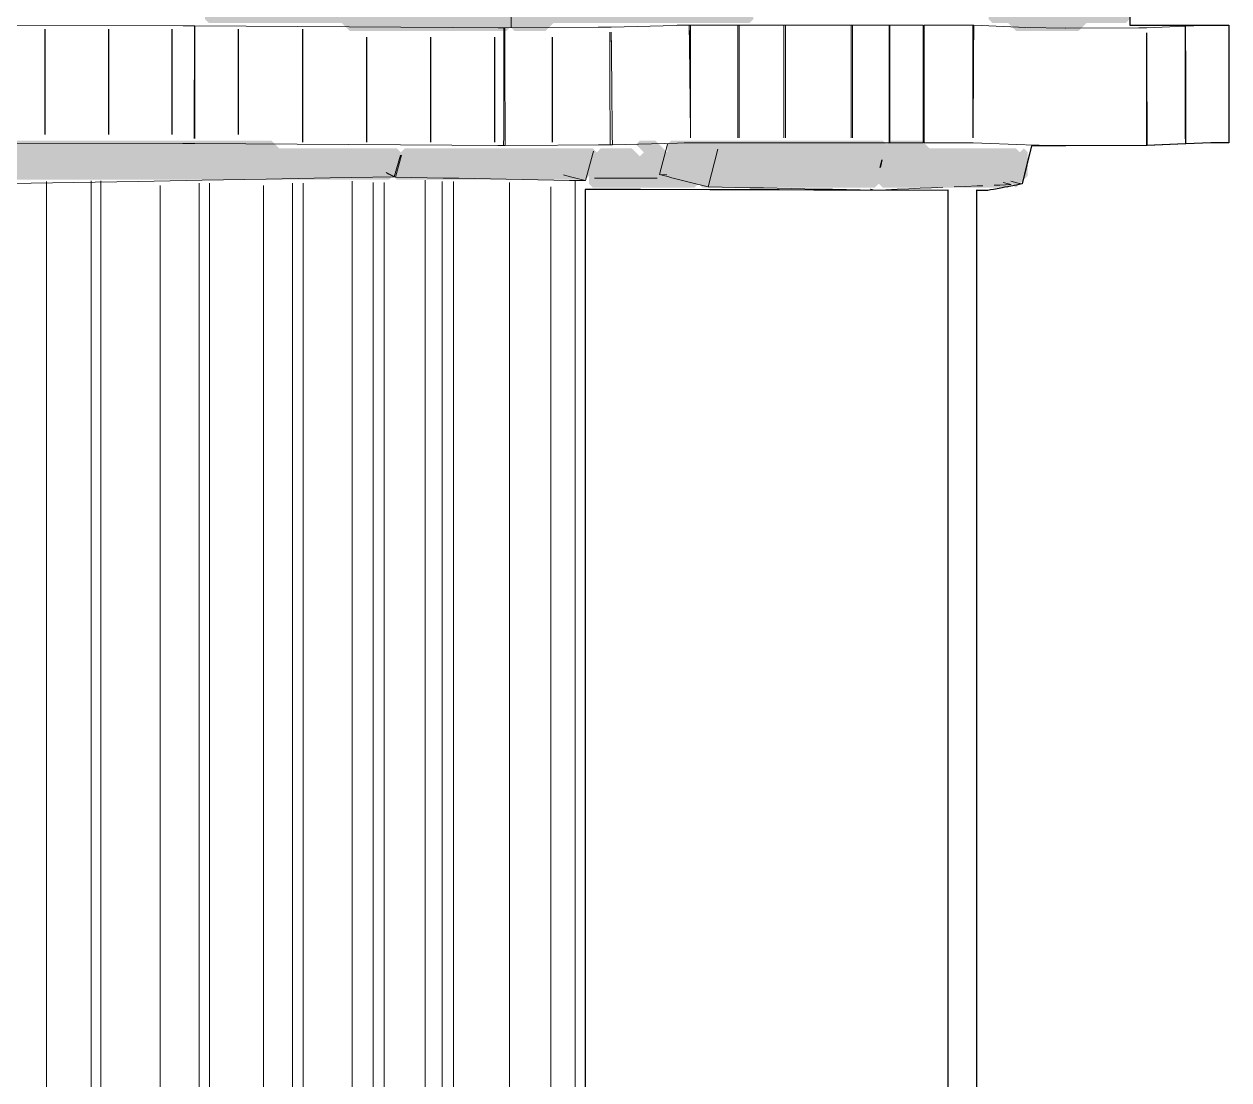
# Model space of a CAD drawing. Header units: millimetres. Extents: x 0 to 84100, y 0 to 59400.
# Drawn here: x 57590 to 59127, y 33895 to 35242 of the extents above; entities that cross this region are included whole.
import ezdxf

# ---------------------------------------------------------------- set-up
doc = ezdxf.new("R2010")
doc.units = ezdxf.units.MM
doc.layers.add('09_立面の外形', color=7, linetype='Continuous', lineweight=30)
doc.layers.add('10_見えがかり', color=7, linetype='Continuous', lineweight=13)

msp = doc.modelspace()

# ---------------------------------------------------------------- hatches: boundary and pattern name
at = {"layer": '10_見えがかり', "true_color": 0xbdbdbd}
for points in [[(58365.3, 35313.1), (58395.3, 35313.1), (58405.3, 35303.1), (58425.3, 35303.1), (58435.3, 35293.1), (58465.3, 35293.1), (58475.3, 35283.1), (58505.3, 35283.1), (58520.3, 35268.1), (58520.3, 35248.1), (58515.3, 35243.1), (58265.3, 35243.1), (58255.3, 35233.1), (58215.3, 35233.1), (58210.3, 35238.1), (58210.3, 35258.1), (58205.3, 35263.1), (58175.3, 35263.1), (58165.3, 35273.1), (58135.3, 35273.1), (58125.3, 35283.1), (58095.3, 35283.1), (58085.3, 35293.1), (58065.3, 35293.1), (58055.3, 35303.1), (58025.3, 35303.1), (58020.3, 35308.1), (58025.3, 35313.1), (58245.3, 35313.1), (58255.3, 35323.1), (58355.3, 35323.1)], [(58025.3, 35303.1), (58055.3, 35303.1), (58065.3, 35293.1), (58085.3, 35293.1), (58095.3, 35283.1), (58125.3, 35283.1), (58135.3, 35273.1), (58165.3, 35273.1), (58175.3, 35263.1), (58205.3, 35263.1), (58210.3, 35258.1), (58210.3, 35238.1), (58205.3, 35233.1), (58005.3, 35233.1), (57995.3, 35243.1), (57825.3, 35243.1), (57820.3, 35248.1), (57820.3, 35258.1), (57815.3, 35263.1), (57795.3, 35263.1), (57785.3, 35273.1), (57755.3, 35273.1), (57745.3, 35283.1), (57725.3, 35283.1), (57715.3, 35293.1), (57685.3, 35293.1), (57675.3, 35303.1), (57645.3, 35303.1), (57640.3, 35308.1), (57645.3, 35313.1), (58015.3, 35313.1)], [(58885.3, 35293.1), (58925.3, 35293.1), (58935.3, 35283.1), (58965.3, 35283.1), (58975.3, 35273.1), (58995.3, 35273.1), (59000.3, 35268.1), (59000.3, 35248.1), (58995.3, 35243.1), (58945.3, 35243.1), (58935.3, 35233.1), (58855.3, 35233.1), (58845.3, 35243.1), (58825.3, 35243.1), (58820.3, 35248.1), (58820.3, 35258.1), (58815.3, 35263.1), (58785.3, 35263.1), (58775.3, 35273.1), (58745.3, 35273.1), (58735.3, 35283.1), (58705.3, 35283.1), (58700.3, 35288.1), (58705.3, 35293.1), (58795.3, 35293.1), (58805.3, 35303.1), (58875.3, 35303.1)], [(57915.3, 35083.1), (58065.3, 35083.1), (58070.3, 35078.1), (58070.3, 35068.1), (58060.3, 35058.1), (58060.3, 35048.1), (58055.3, 35043.1), (57565.3, 35043.1), (57555.3, 35033.1), (57055.3, 35033.1), (57045.3, 35043.1), (57015.3, 35043.1), (57010.3, 35048.1), (57010.3, 35088.1), (57015.3, 35093.1), (57905.3, 35093.1)], [(58410.3, 35078.1), (58400.3, 35068.1), (58400.3, 35058.1), (58415.3, 35043.1), (58445.3, 35043.1), (58450.3, 35038.1), (58445.3, 35033.1), (58315.3, 35033.1), (58310.3, 35038.1), (58310.3, 35068.1), (58325.3, 35083.1), (58365.3, 35083.1), (58375.3, 35073.1), (58380.3, 35078.1), (58370.3, 35088.1), (58375.3, 35093.1), (58395.3, 35093.1)], [(58690.3, 35088.1), (58690.3, 35078.1), (58680.3, 35068.1), (58680.3, 35038.1), (58675.3, 35033.1), (58455.3, 35033.1), (58445.3, 35043.1), (58415.3, 35043.1), (58400.3, 35058.1), (58400.3, 35068.1), (58410.3, 35078.1), (58410.3, 35088.1), (58415.3, 35093.1), (58685.3, 35093.1)], [(58745.3, 35083.1), (58855.3, 35083.1), (58860.3, 35078.1), (58860.3, 35068.1), (58850.3, 35058.1), (58850.3, 35038.1), (58845.3, 35033.1), (58685.3, 35033.1), (58680.3, 35038.1), (58680.3, 35068.1), (58690.3, 35078.1), (58690.3, 35088.1), (58695.3, 35093.1), (58735.3, 35093.1)], [(58320.3, 35078.1), (58310.3, 35068.1), (58310.3, 35048.1), (58305.3, 35043.1), (58065.3, 35043.1), (58060.3, 35048.1), (58060.3, 35058.1), (58070.3, 35068.1), (58070.3, 35078.1), (58075.3, 35083.1), (58315.3, 35083.1)], [(58870.3, 35078.1), (58870.3, 35048.1), (58855.3, 35033.1), (58850.3, 35038.1), (58850.3, 35058.1), (58860.3, 35068.1), (58860.3, 35078.1), (58865.3, 35083.1)]]:
    msp.add_hatch(color=8, dxfattribs=at).paths.add_polyline_path(points)

# ---------------------------------------------------------------- linework, layer by layer
at = {"layer": '09_立面の外形'}
for points in [[(59000.7, 35269.6), (59000.7, 35240.3), (59127, 35240.3), (59127, 35090.3), (59103.9, 35090.3), (59072, 35089), (59071.4, 35089), (59022.5, 35086.8), (58918.9, 35086.6), (58875.1, 35086.6), (58863.2, 35037.8), (58859.5, 35037.1), (58855.9, 35036.4), (58848.6, 35035), (58844.9, 35034.3), (58841.2, 35033.6), (58837.6, 35032.9), (58833.9, 35032.2), (58826.6, 35030.8), (58822.9, 35030.1), (58819.3, 35029.4), (58819.2, 35029.4), (58804.8, 35029.5), (58804.8, 30393.1)], [(58768.8, 30393.1), (58768.8, 35029.6), (58641.7, 35029.9), (58597.4, 35030), (58553.1, 35030.1), (58508.8, 35030.3), (58464.5, 35030.4), (58376, 35030.6), (58331.7, 35030.7), (58305.5, 35030.8), (58305.5, 30693.1)]]:
    msp.add_lwpolyline(points, dxfattribs=at)
at = {"layer": '09b_立面_大和張り'}
for points in [[(57616.5, 35101.1), (57616.5, 35235.1)], [(57697.6, 35101.1), (57697.6, 35235.1)], [(57778.7, 35101.1), (57778.7, 35235.1)], [(57863.4, 35101.1), (57863.4, 35235.1)], [(57945.2, 35091.1), (57945.2, 35235.1)], [(58026.9, 35091.1), (58026.9, 35225.1)], [(58108.6, 35091.1), (58108.6, 35225.1)], [(58190.4, 35091.1), (58190.4, 35225.1)], [(58264, 35091.1), (58264, 35225.1)]]:
    msp.add_lwpolyline(points, dxfattribs=at)
at = {"layer": '10_見えがかり'}
for points in [[(58211, 35237.3), (58211, 35257.3)], [(58211, 35237.3), (58211, 35257.3)], [(57807.4, 35239.5), (57199.1, 35240.3)], [(57799.8, 35239.5), (57792.4, 35239.5)], [(57800, 35239.5), (57792.6, 35239.5)], [(57799.8, 35239.5), (57807.1, 35239.5)], [(57807.4, 35239.5), (57800, 35239.5)], [(57807.1, 35239.5), (57807, 35227)], [(58202, 35236.8), (57807.1, 35239.5)], [(57807.4, 35239.5), (57807.4, 35214.5)], [(57807.4, 35239.5), (57807.4, 35227)], [(58438.5, 35240.3), (58338.7, 35237.7)], [(58430.7, 35240.3), (58423, 35240.3)], [(58438.5, 35240.3), (58430.7, 35240.3)], [(58431.8, 35240.3), (58439.8, 35240.3)], [(58438.5, 35240.3), (58438.8, 35215.3)], [(58438.5, 35240.3), (58438.6, 35227.8)], [(58500.6, 35240.3), (58439.8, 35240.3)], [(58439.8, 35240.3), (58439.8, 35227.8)], [(58500.6, 35240.3), (58492.6, 35240.3)], [(58493.7, 35240.3), (58502, 35240.3)], [(58500.6, 35240.3), (58500.6, 35215.3)], [(58500.6, 35240.3), (58500.6, 35227.8)], [(58559.1, 35240.3), (58502, 35240.3)], [(58502, 35240.3), (58502, 35227.8)], [(58559.1, 35240.3), (58550.9, 35240.3)], [(58552.6, 35240.3), (58561.2, 35240.3)], [(58559.1, 35240.3), (58559.1, 35227.8)], [(58644.9, 35240.3), (58561.2, 35240.3)], [(58561.2, 35240.3), (58561.2, 35215.3)], [(58561.2, 35240.3), (58561.2, 35227.8)], [(58644.9, 35240.3), (58636.3, 35240.3)], [(58637.7, 35240.3), (58646.6, 35240.3)], [(58644.9, 35240.3), (58644.9, 35227.8)], [(58693.3, 35240.3), (58646.6, 35240.3)], [(58646.6, 35240.3), (58646.6, 35227.8)], [(58693.3, 35240.3), (58684.5, 35240.3)], [(58685.5, 35240.3), (58694.5, 35240.3)], [(58693.3, 35240.3), (58693.3, 35227.8)], [(58737.1, 35240.3), (58694.5, 35240.3)], [(58694.5, 35240.3), (58694.5, 35227.8)], [(58737.1, 35240.3), (58728.1, 35240.3)], [(58737.1, 35240.3), (58737.1, 35227.8)], [(58800.4, 35240.3), (58738.3, 35240.3)], [(58738.3, 35240.3), (58738.3, 35215.3)], [(58738.3, 35240.3), (58738.3, 35227.8)], [(58800.4, 35240.3), (58791.1, 35240.3)], [(58792, 35240.3), (58801.4, 35240.3)], [(58800.4, 35240.3), (58800.4, 35215.3)], [(58800.4, 35240.3), (58800.4, 35227.8)], [(58801.4, 35240.3), (58801.3, 35215.3)], [(58868.1, 35237.6), (58801.4, 35240.3)], [(58801.4, 35240.3), (58801.4, 35227.8)], [(59071.1, 35239), (59022.3, 35236.8)], [(59071.1, 35239), (59061.4, 35239)], [(59062, 35239), (59071.8, 35239)], [(59071.1, 35239), (59071.1, 35226.5)], [(59103.8, 35240.3), (59071.8, 35239)], [(59071.8, 35239), (59071.8, 35226.5)], [(59117.9, 35240.3), (59104.3, 35240.3)], [(59127, 35240.3), (59118.3, 35240.3)], [(57807, 35214.5), (57807, 35227)], [(57807.4, 35214.5), (57807.4, 35227)], [(58202, 35236.8), (58194.7, 35236.8)], [(58195.5, 35236.8), (58203, 35236.8)], [(58201.9, 35211.8), (58202, 35224.3)], [(58202, 35236.8), (58202, 35224.3)], [(58336.9, 35237.7), (58203, 35236.8)], [(58203, 35236.8), (58203, 35211.8)], [(58203, 35236.8), (58203, 35224.3)], [(58203, 35211.8), (58203, 35224.3)], [(58329.5, 35237.7), (58322, 35237.7)], [(58330.9, 35237.7), (58323.2, 35237.7)], [(58336.9, 35237.7), (58329.5, 35237.7)], [(58330.9, 35237.7), (58338.7, 35237.7)], [(58337, 35231.4), (58337, 35225.2)], [(58337, 35229.4), (58337, 35212.7)], [(58337, 35212.7), (58337, 35225.2)], [(58338.8, 35231.4), (58338.8, 35225.2)], [(58338.8, 35229.4), (58339, 35212.7)], [(58339, 35212.7), (58338.8, 35225.2)], [(58438.8, 35215.3), (58438.6, 35227.8)], [(58439.8, 35215.3), (58439.8, 35227.8)], [(58500.6, 35215.3), (58500.6, 35227.8)], [(58502, 35215.3), (58502, 35227.8)], [(58559.1, 35215.3), (58559.1, 35227.8)], [(58561.2, 35215.3), (58561.2, 35227.8)], [(58644.9, 35100.2), (58644.9, 35227.8)], [(58644.9, 35215.3), (58644.9, 35227.8)], [(58646.6, 35215.3), (58646.6, 35227.8)], [(58693.3, 35215.3), (58693.3, 35227.8)], [(58694.5, 35215.3), (58694.5, 35227.8)], [(58737.1, 35215.3), (58737.1, 35227.8)], [(58738.3, 35215.3), (58738.3, 35227.8)], [(58800.4, 35215.3), (58800.4, 35227.8)], [(58801.3, 35215.3), (58801.4, 35227.8)], [(58918.5, 35236.6), (58868.7, 35237.6)], [(59021.7, 35236.8), (58918.9, 35236.6)], [(59021.7, 35236.8), (59012.1, 35236.8)], [(59012.6, 35236.8), (59022.3, 35236.8)], [(59021.7, 35230.5), (59021.7, 35224.3)], [(59021.7, 35211.8), (59021.7, 35224.3)], [(59022.3, 35230.5), (59022.3, 35224.3)], [(59022.4, 35211.8), (59022.3, 35224.3)], [(59071.1, 35214), (59071.1, 35226.5)], [(59071.8, 35214), (59071.8, 35226.5)], [(57807, 35202), (57807, 35214.5)], [(57807.4, 35202), (57807.4, 35214.5)], [(58201.9, 35199.3), (58201.9, 35211.8)], [(58203.1, 35199.3), (58203, 35211.8)], [(58337, 35200.2), (58337, 35212.7)], [(58339.1, 35200.2), (58339, 35212.7)], [(58438.9, 35202.8), (58438.8, 35215.3)], [(58439.8, 35202.8), (58439.8, 35215.3)], [(58500.6, 35202.8), (58500.6, 35215.3)], [(58502, 35202.8), (58502, 35215.3)], [(58559.1, 35202.8), (58559.1, 35215.3)], [(58561.2, 35202.8), (58561.2, 35215.3)], [(58644.9, 35100), (58644.9, 35215.3)], [(58644.9, 35202.8), (58644.9, 35215.3)], [(58646.6, 35202.8), (58646.6, 35215.3)], [(58693.3, 35202.8), (58693.3, 35215.3)], [(58694.5, 35202.8), (58694.5, 35215.3)], [(58737.1, 35202.8), (58737.1, 35215.3)], [(58738.3, 35202.8), (58738.3, 35215.3)], [(58800.4, 35202.8), (58800.4, 35215.3)], [(58801.2, 35202.8), (58801.3, 35215.3)], [(59021.7, 35199.3), (59021.7, 35211.8)], [(59022.4, 35199.3), (59022.4, 35211.8)], [(59071.2, 35201.5), (59071.1, 35214)], [(59071.9, 35201.5), (59071.8, 35214)], [(57806.9, 35189.5), (57807, 35202)], [(57807.3, 35189.5), (57807.4, 35202)], [(58201.9, 35186.8), (58201.9, 35199.3)], [(58203.1, 35186.8), (58203.1, 35199.3)], [(58337.1, 35187.7), (58337, 35200.2)], [(58339.2, 35187.7), (58339.1, 35200.2)], [(58439, 35190.3), (58438.9, 35202.8)], [(58439.8, 35190.3), (58439.8, 35202.8)], [(58500.6, 35190.3), (58500.6, 35202.8)], [(58502, 35190.3), (58502, 35202.8)], [(58559.1, 35190.3), (58559.1, 35202.8)], [(58561.2, 35190.3), (58561.2, 35202.8)], [(58644.9, 35099.7), (58644.9, 35202.8)], [(58644.9, 35190.3), (58644.9, 35202.8)], [(58646.6, 35190.3), (58646.6, 35202.8)], [(58693.3, 35190.3), (58693.3, 35202.8)], [(58694.5, 35190.3), (58694.5, 35202.8)], [(58737.1, 35190.3), (58737.1, 35202.8)], [(58738.3, 35190.3), (58738.3, 35202.8)], [(58800.4, 35190.3), (58800.4, 35202.8)], [(58801.2, 35190.3), (58801.2, 35202.8)], [(59021.7, 35186.8), (59021.7, 35199.3)], [(59022.4, 35186.8), (59022.4, 35199.3)], [(59071.2, 35189), (59071.2, 35201.5)], [(59071.9, 35189), (59071.9, 35201.5)], [(57806.8, 35164.5), (57806.9, 35177)], [(57806.9, 35177), (57806.9, 35189.5)], [(57807.3, 35177), (57807.3, 35189.5)], [(57807.3, 35164.5), (57807.3, 35177)], [(58201.8, 35174.3), (58201.9, 35186.8)], [(58203.2, 35174.3), (58203.1, 35186.8)], [(58337.1, 35175.2), (58337.1, 35187.7)], [(58339.4, 35175.2), (58339.2, 35187.7)], [(58439.2, 35177.9), (58439, 35190.3)], [(58439.3, 35165.4), (58439.2, 35177.9)], [(58439.8, 35177.8), (58439.8, 35190.3)], [(58439.8, 35165.3), (58439.8, 35177.8)], [(58500.6, 35177.8), (58500.6, 35190.3)], [(58500.6, 35165.3), (58500.6, 35177.8)], [(58502, 35177.8), (58502, 35190.3)], [(58502, 35165.3), (58502, 35177.8)], [(58559.1, 35177.8), (58559.1, 35190.3)], [(58559.1, 35165.3), (58559.1, 35177.8)], [(58561.2, 35177.8), (58561.2, 35190.3)], [(58561.2, 35165.3), (58561.2, 35177.8)], [(58644.9, 35100.3), (58644.9, 35190.3)], [(58644.9, 35177.8), (58644.9, 35190.3)], [(58644.9, 35100.1), (58644.9, 35177.8)], [(58644.9, 35165.3), (58644.9, 35177.8)], [(58646.6, 35177.8), (58646.6, 35190.3)], [(58646.6, 35165.3), (58646.6, 35177.8)], [(58693.3, 35177.8), (58693.3, 35190.3)], [(58693.3, 35165.3), (58693.3, 35177.8)], [(58694.5, 35177.8), (58694.5, 35190.3)], [(58694.5, 35165.3), (58694.5, 35177.8)], [(58737.1, 35177.8), (58737.1, 35190.3)], [(58737.1, 35165.3), (58737.1, 35177.8)], [(58738.3, 35177.8), (58738.3, 35190.3)], [(58738.3, 35165.3), (58738.3, 35177.8)], [(58800.4, 35177.8), (58800.4, 35190.3)], [(58800.4, 35165.3), (58800.4, 35177.8)], [(58801.1, 35177.8), (58801.2, 35190.3)], [(58801.1, 35165.3), (58801.1, 35177.8)], [(59021.7, 35174.3), (59021.7, 35186.8)], [(59022.5, 35174.3), (59022.4, 35186.8)], [(59071.2, 35176.5), (59071.2, 35189)], [(59071.9, 35176.5), (59071.9, 35189)], [(57806.8, 35152), (57806.8, 35164.5)], [(57807.3, 35152), (57807.3, 35164.5)], [(58201.7, 35149.3), (58201.8, 35161.8)], [(58201.8, 35161.8), (58201.8, 35174.3)], [(58203.2, 35161.8), (58203.2, 35174.3)], [(58203.2, 35149.3), (58203.2, 35161.8)], [(58337.2, 35162.7), (58337.1, 35175.2)], [(58337.2, 35150.2), (58337.2, 35162.7)], [(58339.5, 35162.7), (58339.4, 35175.2)], [(58339.6, 35150.2), (58339.5, 35162.7)], [(58439.4, 35152.9), (58439.3, 35165.4)], [(58439.8, 35152.8), (58439.8, 35165.3)], [(58500.6, 35152.8), (58500.6, 35165.3)], [(58502, 35152.8), (58502, 35165.3)], [(58559.1, 35152.8), (58559.1, 35165.3)], [(58561.2, 35152.8), (58561.2, 35165.3)], [(58644.9, 35099.7), (58644.9, 35165.3)], [(58644.9, 35152.8), (58644.9, 35165.3)], [(58646.6, 35152.8), (58646.6, 35165.3)], [(58693.3, 35152.8), (58693.3, 35165.3)], [(58694.5, 35152.8), (58694.5, 35165.3)], [(58737.1, 35152.8), (58737.1, 35165.3)], [(58738.3, 35152.8), (58738.3, 35165.3)], [(58800.4, 35152.8), (58800.4, 35165.3)], [(58801, 35152.9), (58801.1, 35165.3)], [(59021.7, 35161.8), (59021.7, 35174.3)], [(59021.7, 35149.3), (59021.7, 35161.8)], [(59022.5, 35161.8), (59022.5, 35174.3)], [(59022.5, 35149.3), (59022.5, 35161.8)], [(59071.3, 35164), (59071.2, 35176.5)], [(59071.3, 35151.5), (59071.3, 35164)], [(59071.9, 35164), (59071.9, 35176.5)], [(59071.9, 35151.5), (59071.9, 35164)], [(57806.8, 35139.5), (57806.8, 35152)], [(57807.3, 35139.5), (57807.3, 35152)], [(58201.7, 35136.8), (58201.7, 35149.3)], [(58203.3, 35136.8), (58203.2, 35149.3)], [(58337.2, 35137.7), (58337.2, 35150.2)], [(58339.8, 35137.7), (58339.6, 35150.2)], [(58439.6, 35140.4), (58439.4, 35152.9)], [(58439.8, 35140.3), (58439.8, 35152.8)], [(58500.6, 35140.3), (58500.6, 35152.8)], [(58502, 35140.3), (58502, 35152.8)], [(58559.1, 35140.3), (58559.1, 35152.8)], [(58561.2, 35140.3), (58561.2, 35152.8)], [(58644.9, 35099.3), (58644.9, 35152.8)], [(58644.9, 35140.3), (58644.9, 35152.8)], [(58646.6, 35140.3), (58646.6, 35152.8)], [(58693.3, 35140.3), (58693.3, 35152.8)], [(58694.5, 35140.3), (58694.5, 35152.8)], [(58737.1, 35140.3), (58737.1, 35152.8)], [(58738.3, 35140.3), (58738.3, 35152.8)], [(58800.4, 35140.3), (58800.4, 35152.8)], [(58800.9, 35140.4), (58801, 35152.9)], [(59021.7, 35136.8), (59021.7, 35149.3)], [(59022.6, 35136.8), (59022.5, 35149.3)], [(59071.3, 35139), (59071.3, 35151.5)], [(59071.9, 35139), (59071.9, 35151.5)], [(57806.7, 35127), (57806.8, 35139.5)], [(57807.3, 35127), (57807.3, 35139.5)], [(58201.7, 35124.3), (58201.7, 35136.8)], [(58203.3, 35124.3), (58203.3, 35136.8)], [(58337.3, 35125.2), (58337.2, 35137.7)], [(58339.9, 35125.2), (58339.8, 35137.7)], [(58439.7, 35127.9), (58439.6, 35140.4)], [(58439.8, 35127.8), (58439.8, 35140.3)], [(58500.6, 35127.8), (58500.6, 35140.3)], [(58502, 35127.8), (58502, 35140.3)], [(58559.1, 35127.8), (58559.1, 35140.3)], [(58561.2, 35127.8), (58561.2, 35140.3)], [(58644.9, 35100.3), (58644.9, 35140.3)], [(58644.9, 35127.8), (58644.9, 35140.3)], [(58646.6, 35127.8), (58646.6, 35140.3)], [(58693.3, 35127.8), (58693.3, 35140.3)], [(58694.5, 35127.8), (58694.5, 35140.3)], [(58737.1, 35127.8), (58737.1, 35140.3)], [(58738.3, 35127.8), (58738.3, 35140.3)], [(58800.4, 35127.8), (58800.4, 35140.3)], [(58800.9, 35127.9), (58800.9, 35140.4)], [(59021.7, 35124.3), (59021.7, 35136.8)], [(59022.6, 35124.3), (59022.6, 35136.8)], [(59071.4, 35126.5), (59071.3, 35139)], [(59072, 35126.5), (59071.9, 35139)], [(57806.7, 35114.5), (57806.7, 35127)], [(57807.3, 35114.5), (57807.3, 35127)], [(58201.6, 35111.8), (58201.7, 35124.3)], [(58203.4, 35111.8), (58203.3, 35124.3)], [(58337.3, 35112.7), (58337.3, 35125.2)], [(58340, 35112.7), (58339.9, 35125.2)], [(58439.8, 35115.4), (58439.7, 35127.9)], [(58439.8, 35115.3), (58439.8, 35127.8)], [(58440, 35102.9), (58439.8, 35115.4)], [(58439.8, 35102.8), (58439.8, 35115.3)], [(58500.6, 35115.3), (58500.6, 35127.8)], [(58500.6, 35102.8), (58500.6, 35115.3)], [(58502, 35115.3), (58502, 35127.8)], [(58502, 35102.8), (58502, 35115.3)], [(58559.1, 35115.3), (58559.1, 35127.8)], [(58559.1, 35102.8), (58559.1, 35115.3)], [(58561.2, 35115.3), (58561.2, 35127.8)], [(58561.2, 35102.8), (58561.2, 35115.3)], [(58644.9, 35099.7), (58644.9, 35127.8)], [(58644.9, 35115.3), (58644.9, 35127.8)], [(58644.9, 35098.7), (58644.9, 35115.3)], [(58644.9, 35102.8), (58644.9, 35115.3)], [(58646.6, 35115.3), (58646.6, 35127.8)], [(58646.6, 35102.8), (58646.6, 35115.3)], [(58693.3, 35115.3), (58693.3, 35127.8)], [(58693.3, 35102.8), (58693.3, 35115.3)], [(58694.5, 35115.3), (58694.5, 35127.8)], [(58694.5, 35102.8), (58694.5, 35115.3)], [(58737.1, 35115.3), (58737.1, 35127.8)], [(58737.1, 35102.8), (58737.1, 35115.3)], [(58738.3, 35115.3), (58738.3, 35127.8)], [(58738.3, 35102.8), (58738.3, 35115.3)], [(58800.4, 35115.3), (58800.4, 35127.8)], [(58800.4, 35102.8), (58800.4, 35115.3)], [(58800.8, 35115.4), (58800.9, 35127.9)], [(58800.8, 35102.9), (58800.8, 35115.4)], [(59021.7, 35111.8), (59021.7, 35124.3)], [(59022.6, 35111.8), (59022.6, 35124.3)], [(59071.4, 35114), (59071.4, 35126.5)], [(59072, 35114), (59072, 35126.5)], [(57806.6, 35102), (57806.7, 35114.5)], [(57806.6, 35095.8), (57806.6, 35102)], [(57807.3, 35102), (57807.3, 35114.5)], [(57807.3, 35095.7), (57807.3, 35102)], [(58201.6, 35099.3), (58201.6, 35111.8)], [(58203.4, 35099.3), (58203.4, 35111.8)], [(58337.4, 35100.2), (58337.3, 35112.7)], [(58337.4, 35087.7), (58337.4, 35100.2)], [(58340.1, 35100.2), (58340, 35112.7)], [(58340.3, 35087.7), (58340.1, 35100.2)], [(58439.8, 35096.6), (58439.8, 35102.8)], [(58440, 35096.6), (58440, 35102.9)], [(58500.6, 35096.6), (58500.6, 35102.8)], [(58502, 35096.6), (58502, 35102.8)], [(58559.1, 35096.6), (58559.1, 35102.8)], [(58561.2, 35096.6), (58561.2, 35102.8)], [(58644.9, 35096.6), (58644.9, 35102.8)], [(58646.6, 35096.6), (58646.6, 35102.8)], [(58693.3, 35090.3), (58693.3, 35102.8)], [(58694.5, 35090.3), (58694.5, 35102.8)], [(58737.1, 35090.3), (58737.1, 35102.8)], [(58738.3, 35090.3), (58738.3, 35102.8)], [(58800.4, 35096.6), (58800.4, 35102.8)], [(58800.7, 35096.6), (58800.8, 35102.9)], [(59021.7, 35099.3), (59021.7, 35111.8)], [(59022.7, 35099.3), (59022.6, 35111.8)], [(59071.4, 35101.5), (59071.4, 35114)], [(59071.5, 35089), (59071.4, 35101.5)], [(59072, 35101.5), (59072, 35114)], [(59072, 35089), (59072, 35101.5)], [(57807.3, 35089.5), (57199, 35090.3)], [(57792, 35089.5), (57799.3, 35089.5)], [(57792.5, 35089.5), (57799.9, 35089.5)], [(57799.3, 35089.5), (57806.6, 35089.5)], [(57799.9, 35089.5), (57807.3, 35089.5)], [(58201.5, 35086.8), (57806.6, 35089.5)], [(58194.2, 35086.8), (58201.5, 35086.8)], [(58196, 35086.8), (58203.4, 35086.8)], [(58201.5, 35086.8), (58201.6, 35099.3)], [(58203.4, 35086.8), (58203.4, 35099.3)], [(58337.4, 35087.7), (58203.4, 35086.8)], [(58322.4, 35087.7), (58329.9, 35087.7)], [(58324.7, 35087.7), (58332.5, 35087.7)], [(58329.9, 35087.7), (58337.4, 35087.7)], [(58332.5, 35087.7), (58340.3, 35087.7)], [(58440.1, 35090.4), (58340.3, 35087.7)], [(58410.5, 35088.4), (58400.5, 35049.8)], [(58431.8, 35090.3), (58439.8, 35090.3)], [(58432.3, 35090.4), (58440.1, 35090.4)], [(58500.6, 35090.3), (58439.8, 35090.3)], [(58492.6, 35090.3), (58500.6, 35090.3)], [(58493.7, 35090.3), (58502, 35090.3)], [(58559.1, 35090.3), (58502, 35090.3)], [(58550.9, 35090.3), (58559.1, 35090.3)], [(58552.6, 35090.3), (58561.2, 35090.3)], [(58644.9, 35090.3), (58561.2, 35090.3)], [(58636.3, 35090.3), (58644.9, 35090.3)], [(58637.7, 35090.3), (58646.6, 35090.3)], [(58693.3, 35090.3), (58646.6, 35090.3)], [(58684.5, 35090.3), (58693.3, 35090.3)], [(58685.5, 35090.3), (58694.5, 35090.3)], [(58737.1, 35090.3), (58694.5, 35090.3)], [(58728.1, 35090.3), (58737.1, 35090.3)], [(58800.4, 35090.3), (58738.3, 35090.3)], [(58791.1, 35090.3), (58800.4, 35090.3)], [(58791.3, 35090.4), (58800.7, 35090.4)], [(58867.4, 35087.6), (58800.7, 35090.4)], [(58918.2, 35086.6), (58868.5, 35087.6)], [(59021.7, 35086.8), (58918.9, 35086.6)], [(59012.1, 35086.8), (59021.7, 35086.8)], [(59013, 35086.8), (59022.7, 35086.8)], [(59021.7, 35086.8), (59021.7, 35099.3)], [(59022.7, 35086.8), (59022.7, 35099.3)], [(59071.5, 35089), (59022.7, 35086.8)], [(59061.8, 35089), (59071.5, 35089)], [(59062.2, 35089), (59072, 35089)], [(59104, 35090.3), (59072, 35089)], [(59117.9, 35090.3), (59104.3, 35090.3)], [(59127, 35090.3), (59118.3, 35090.3)], [(58070, 35074.7), (58061.9, 35046.8)], [(58071.4, 35074.5), (58063.6, 35046.4)], [(58316.3, 35079.6), (58305.9, 35042.1)], [(58475, 35082.3), (58462.5, 35034)], [(58872.6, 35076.7), (58863.2, 35037.8)], [(58684.3, 35068.6), (58681.8, 35058.9)], [(58684.7, 35068.6), (58682.3, 35058.9)], [(57653.2, 35039.7), (57571.5, 35038.3)], [(57618.4, 30693.1), (57618.4, 35040.9)], [(57735, 35041.1), (57653.2, 35039.7)], [(57675.1, 35041.8), (57675.1, 30693.1)], [(57687.6, 35041.8), (57687.6, 30693.1)], [(57816.7, 35042.5), (57735, 35041.1)], [(57813.2, 31743.1), (57813.2, 35038.6)], [(57898.4, 35044), (57816.7, 35042.5)], [(57826.1, 31743.1), (57826.1, 35038.6)], [(57980.2, 35045.4), (57898.4, 35044)], [(57932.3, 31743.1), (57932.3, 35039)], [(57945.6, 31743.1), (57945.6, 35039)], [(58061.9, 35046.8), (57980.2, 35045.4)], [(58008.1, 31743.1), (58008.1, 35041.2)], [(58035.1, 31743.1), (58035.1, 35039.5)], [(58048.9, 31743.1), (58048.9, 35039.5)], [(58051.5, 35052.3), (58055, 35050.4)], [(58056.6, 35049.9), (58053.2, 35051.7)], [(58055, 35050.4), (58058.4, 35048.6)], [(58060.1, 35048.2), (58056.6, 35049.9)], [(58058.4, 35048.6), (58061.9, 35046.8)], [(58063.6, 35046.4), (58060.1, 35048.2)], [(58083.8, 35046), (58063.6, 35046.4)], [(58104, 35045.7), (58083.8, 35046)], [(58101.6, 31743.1), (58101.6, 35042.7)], [(58124.2, 35045.3), (58104, 35045.7)], [(58123.1, 31743.1), (58123.1, 35041.1)], [(58144.3, 35045), (58124.2, 35045.3)], [(58137.4, 31743.1), (58137.4, 35041.1)], [(58164.5, 35044.6), (58144.3, 35045)], [(58184.7, 35044.2), (58164.5, 35044.6)], [(58204.9, 35043.9), (58184.7, 35044.2)], [(58225.1, 35043.5), (58204.9, 35043.9)], [(58208.9, 31743.1), (58208.9, 35039.5)], [(58245.3, 35043.2), (58225.1, 35043.5)], [(58265.5, 35042.8), (58245.3, 35043.2)], [(58285.7, 35042.4), (58265.5, 35042.8)], [(58278.1, 35049.3), (58285.1, 35047.5)], [(58285.1, 35047.5), (58292, 35045.7)], [(58305.9, 35042.1), (58285.7, 35042.4)], [(58292, 35045.7), (58298.9, 35043.9)], [(58292.9, 35042.3), (58292.9, 30693.1)], [(58298.9, 35043.9), (58305.9, 35042.1)], [(58362.1, 35045.2), (58317.7, 35045.3)], [(58397.6, 35045.1), (58362.1, 35045.2)], [(58405.7, 35048.4), (58400.5, 35049.8)], [(58400.5, 35049.8), (58409.6, 35049.6)], [(58410.9, 35047.1), (58405.7, 35048.4)], [(58416, 35045.8), (58410.9, 35047.1)], [(58421.2, 35044.5), (58416, 35045.8)], [(58426.4, 35043.2), (58421.2, 35044.5)], [(58431.5, 35041.9), (58426.4, 35043.2)], [(58436.7, 35040.6), (58431.5, 35041.9)], [(58441.9, 35039.3), (58436.7, 35040.6)], [(58447, 35037.9), (58441.9, 35039.3)], [(58839, 35039.5), (58844.1, 35038.3)], [(58844.1, 35038.3), (58849.2, 35037)], [(58853.5, 35040.2), (58848.7, 35041.4)], [(58858.3, 35039), (58853.5, 35040.2)], [(58863.2, 35037.8), (58858.3, 35039)], [(57763.2, 31743.1), (57763.2, 35036)], [(57895.3, 31743.1), (57895.3, 35035.8)], [(58261.8, 35034), (58261.8, 31743.1)], [(58452.2, 35036.6), (58447, 35037.9)], [(58457.4, 35035.3), (58452.2, 35036.6)], [(58462.5, 35034), (58457.4, 35035.3)], [(58480.2, 35033.7), (58462.5, 35034)], [(58497.8, 35033.3), (58480.2, 35033.7)], [(58515.5, 35033), (58497.8, 35033.3)], [(58533.1, 35032.7), (58515.5, 35033)], [(58550.8, 35032.3), (58533.1, 35032.7)], [(58568.4, 35032), (58550.8, 35032.3)], [(58586.1, 35031.7), (58568.4, 35032)], [(58603.7, 35031.3), (58586.1, 35031.7)], [(58621.4, 35031), (58603.7, 35031.3)], [(58639, 35030.7), (58621.4, 35031)], [(58656.7, 35030.3), (58639, 35030.7)], [(58674.3, 35030), (58656.7, 35030.3)], [(58669.7, 35031.3), (58674.3, 35030)], [(58674.9, 35029.9), (58670.2, 35031.2)], [(58689.4, 35030.5), (58674.9, 35029.9)], [(58703.9, 35031.1), (58689.4, 35030.5)], [(58718.5, 35031.7), (58703.9, 35031.1)], [(58733, 35032.3), (58718.5, 35031.7)], [(58747.5, 35032.9), (58733, 35032.3)], [(58762, 35033.5), (58747.5, 35032.9)], [(58768.8, 30393.1), (58768.8, 35030.3)], [(58791.1, 35034.7), (58776.6, 35034.1)], [(58805.6, 35035.2), (58791.1, 35034.7)], [(58804.8, 30393.1), (58804.8, 35030.3)], [(58812.9, 35035.5), (58805.6, 35035.2)], [(58834.7, 35036.4), (58827.4, 35036.1)], [(58849.2, 35037), (58834.7, 35036.4)]]:
    msp.add_lwpolyline(points, dxfattribs=at)

doc.saveas('drawing.dxf')
